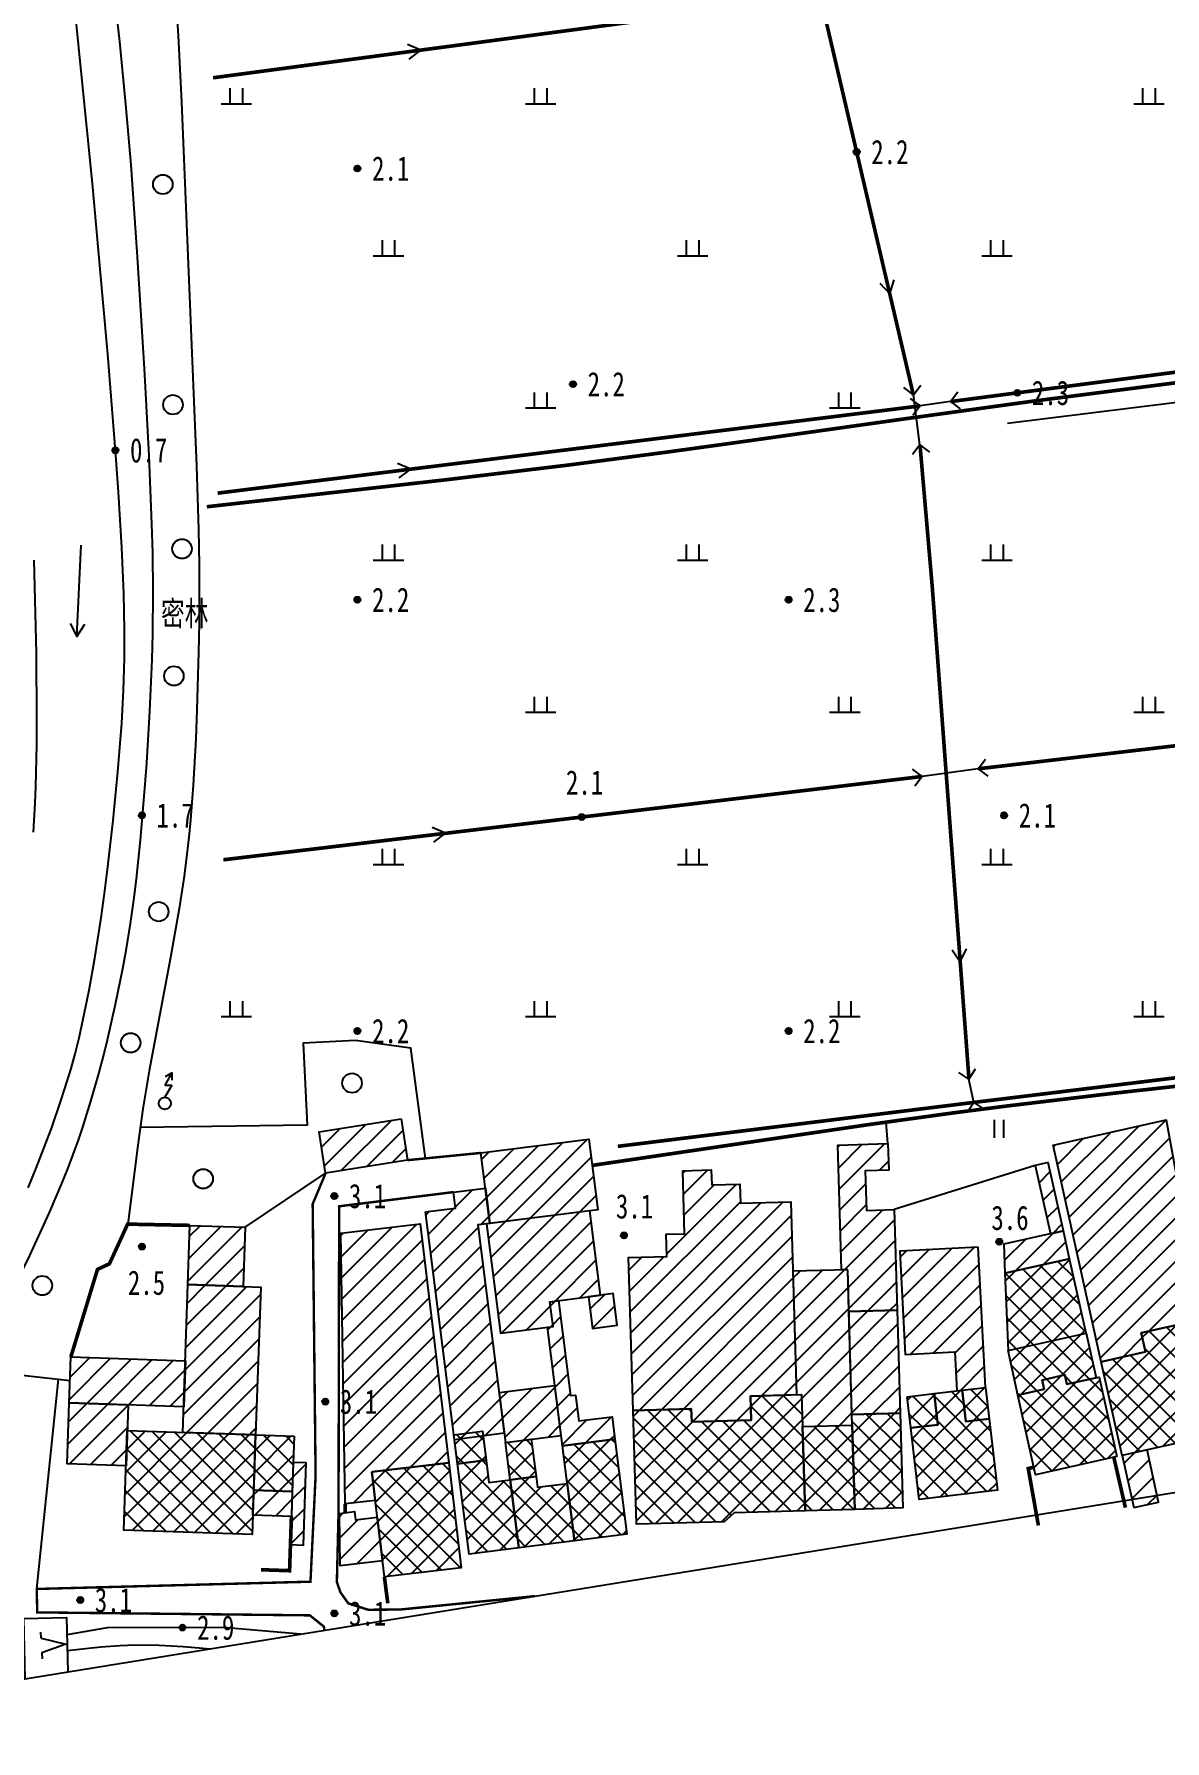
# Model space of a CAD drawing. Header units: metres. Extents: x 494039 to 619385, y 3351420 to 3402703.
# Drawn here: x 538047 to 538232.9, y 3373745.9 to 3374026.4 of the extents above; entities that cross this region are included whole.
import ezdxf
from ezdxf.enums import TextEntityAlignment as Align

# ---------------------------------------------------------------- set-up
doc = ezdxf.new("R2010")
doc.units = ezdxf.units.M
for name, pattern in [('2180', [0]), ('2430', [0]), ('4430', [0]), ('8521', [0]), ('8522', [0]), ('9376', [0]), ('9610', [0])]:
    doc.linetypes.add(name, pattern=pattern)
for name, color, linetype in [('210100', 130, 'Continuous'), ('220200', 130, 'Continuous'), ('220900', 130, '2180'), ('261301', 141, 'Continuous'), ('270200', 141, 'Continuous'), ('310300', 8, 'Continuous'), ('310500', 8, 'Continuous'), ('340506', 8, 'Continuous'), ('380201', 8, '2430'), ('420500', 8, 'Continuous'), ('440300', 8, '4430'), ('720100', 8, 'Continuous'), ('760201', 8, '8521'), ('760202', 8, '8522'), ('810100', 8, '9610'), ('810302', 8, 'Continuous'), ('810501', 8, 'Continuous'), ('810510', 8, 'Continuous'), ('810600', 8, 'Continuous'), ('范围线', 8, 'Continuous')]:
    doc.layers.add(name, color=color, linetype=linetype)
pattern_1 = [(45, (0, 0), (-1.767766953, 1.767766953), []), (135, (0, 0), (-1.767766953, -1.767766953), [])]
pattern_2 = [(45, (0, 0), (-1.767766953, 1.767766953), [])]

# ---------------------------------------------------------------- blocks, each defined once
blk = doc.blocks.new('OL')
at = {"linetype": 'Continuous'}
for p, q in [((0.58, 2.51), (0, 1.5)), ((0, 1.5), (0.58, 1.5)), ((0.58, 1.5), (0, 0.5)), ((0.58, 1.5), (0.58, 1.5))]:
    blk.add_line(p, q, dxfattribs=at)
blk.add_polyline3d([(0.07, 2.2, 0), (0.58, 2.51, 0), (0.58, 2.51, 0), (0.57, 1.91, 0)], dxfattribs=at)
blk.add_circle((0, 0), 0.5, dxfattribs=at)
blk = doc.blocks.new('gu')
at = {"flags": 128}
for points in [[(3.75, 0), (-3.75, 0)], [(2.71, -0.6), (3.75, 0), (3.75, 0), (2.71, 0.6)]]:
    blk.add_lwpolyline(points, dxfattribs=at)
blk = doc.blocks.new('p_point')
for radius in [0.25, 0.2, 0.15, 0.1, 0.05]:
    blk.add_circle((0, 0), radius)
blk.add_point((0, 0))
blk = doc.blocks.new('v1')
blk.add_circle((0, 0), 0.8)
blk = doc.blocks.new('ve')
at = {"color": 0, "linetype": 'Continuous'}
for p, q in [((-0.4, 1.5), (-0.4, 0)), ((0.4, 0), (0.4, 1.5))]:
    blk.add_line(p, q, dxfattribs=at)
blk = doc.blocks.new('vm')
at = {"linetype": 'Continuous'}
for p, q in [((1.25, 0), (-1.25, 0)), ((-0.5, 0), (-0.5, 1.3)), ((0.5, 1.3), (0.5, 0))]:
    blk.add_line(p, q, dxfattribs=at)
blk = doc.blocks.new('gc192')
at = {"flags": 128}
for points in [[(-0.6, 0), (0, 2), (0.6, 0), (1.1, 0)], [(-0.6, 0), (-1.1, 0)]]:
    blk.add_lwpolyline(points, dxfattribs=at)
blk = doc.blocks.new('1-3&1-4')
at = {"layer": '310300', "linetype": 'Continuous'}
h = blk.add_hatch(dxfattribs=at)
h.set_pattern_fill('ANSI31', color=8, scale=20, style=0)
h.set_pattern_definition(pattern_2)
h.paths.add_polyline_path([(538107.3405, 3373848.1315), (538108.4099, 3373841.3545), (538094.9309, 3373839.2276), (538093.8616, 3373846.0047)])
h = blk.add_hatch(dxfattribs=at)
h.set_pattern_fill('ANSI31', color=8, scale=20, style=0)
h.set_pattern_definition(pattern_2)
h.paths.add_polyline_path([(538222.4034, 3373808.2416), (538214.4915, 3373843.8378), (538233.0944, 3373847.9726), (538239.4222, 3373813.1975), (538237.8237, 3373812.8422), (538237.3788, 3373814.8439), (538228.9736, 3373812.9757), (538229.667, 3373809.856)])
h = blk.add_hatch(dxfattribs=at)
h.set_pattern_fill('ANSI31', color=8, scale=20, style=0)
h.set_pattern_definition(pattern_2)
h.paths.add_polyline_path([(538121.919, 3373830.9551), (538120.4438, 3373842.5457), (538138.2073, 3373844.8066), (538139.6826, 3373833.216)])
h = blk.add_hatch(dxfattribs=at)
h.set_pattern_fill('ANSI31', color=8, scale=20, style=0)
h.set_pattern_definition(pattern_2)
h.paths.add_polyline_path([(538180.7379, 3373823.3551), (538179.7081, 3373823.3251), (538179.1107, 3373843.8402), (538187.346, 3373844.08), (538187.473, 3373839.7203), (538183.6148, 3373839.6079), (538183.8046, 3373833.09), (538188.3701, 3373833.223), (538188.8508, 3373816.7162), (538180.938, 3373816.4857)])
h = blk.add_hatch(dxfattribs=at)
h.set_pattern_fill('ANSI31', color=8, scale=20, style=0)
h.set_pattern_definition(pattern_2)
h.paths.add_polyline_path([(538172.294, 3373802.8226), (538164.751, 3373802.6029), (538164.8662, 3373798.6497), (538155.095, 3373798.3651), (538155.0321, 3373800.522), (538145.4585, 3373800.2431), (538144.7271, 3373825.3544), (538150.9911, 3373825.5369), (538150.8848, 3373829.1866), (538153.9356, 3373829.2754), (538153.6345, 3373839.6138), (538158.3165, 3373839.7502), (538158.3882, 3373837.2881), (538163.0096, 3373837.4227), (538163.101, 3373834.285), (538171.3707, 3373834.5259)])
h = blk.add_hatch(dxfattribs=at)
h.set_pattern_fill('ANSI31', color=8, scale=20, style=0)
h.set_pattern_definition(pattern_2)
h.paths.add_polyline_path([(538213.6898, 3373840.9673), (538211.5395, 3373840.4893), (538214.0381, 3373829.2477), (538216.1884, 3373829.7257)])
h = blk.add_hatch(dxfattribs=at)
h.set_pattern_fill('ANSI31', color=8, scale=20, style=0)
h.set_pattern_definition(pattern_2)
h.paths.add_polyline_path([(538111.3426, 3373832.8662), (538116.2503, 3373833.4909), (538115.9175, 3373836.1053), (538121.1783, 3373836.7749), (538121.919, 3373830.9551), (538119.9354, 3373830.7026), (538124.2921, 3373796.4721), (538116.1073, 3373795.4304)])
h = blk.add_hatch(dxfattribs=at)
h.set_pattern_fill('ANSI31', color=8, scale=20, style=0)
h.set_pattern_definition(pattern_2)
h.paths.add_polyline_path([(538138.3571, 3373833.0473), (538121.3856, 3373830.8872), (538123.6736, 3373812.9113), (538132.2978, 3373814.009), (538131.777, 3373818.1007), (538140.1243, 3373819.1631)])
h = blk.add_hatch(dxfattribs=at)
h.set_pattern_fill('ANSI31', color=8, scale=20, style=0)
h.set_pattern_definition(pattern_2)
h.paths.add_polyline_path([(538072.6345, 3373830.6406), (538081.7012, 3373830.3314), (538081.3696, 3373820.6075), (538072.3028, 3373820.9168)])
h = blk.add_hatch(dxfattribs=at)
h.set_pattern_fill('ANSI31', color=8, scale=20, style=0)
h.set_pattern_definition(pattern_2)
h.paths.add_polyline_path([(538102.5264, 3373790.143), (538103.0851, 3373785.4523), (538098.1464, 3373784.864), (538097.4182, 3373829.3412), (538110.4827, 3373830.8974), (538115.1582, 3373791.6477)])
h = blk.add_hatch(dxfattribs=at)
h.set_pattern_fill('ANSI31', color=8, scale=20, style=0)
h.set_pattern_definition(pattern_2)
h.paths.add_polyline_path([(538216.1884, 3373829.7257), (538206.3933, 3373827.5486), (538206.5821, 3373822.7719), (538217.209, 3373825.1339)])
h = blk.add_hatch(dxfattribs=at)
h.set_pattern_fill('ANSI31', color=8, scale=20, style=0)
h.set_pattern_definition(pattern_2)
h.paths.add_polyline_path([(538202.1656, 3373827.0706), (538189.2827, 3373826.4073), (538190.1568, 3373809.4284), (538198.331, 3373809.8493), (538198.6612, 3373803.4356), (538203.3541, 3373803.9871)])
h = blk.add_hatch(dxfattribs=at)
h.set_pattern_fill('ANSI31', color=8, scale=20, style=0)
h.set_pattern_definition(pattern_2)
h.paths.add_polyline_path([(538180.7379, 3373823.3551), (538171.7037, 3373823.092), (538172.294, 3373802.8226), (538173.1603, 3373802.8478), (538173.3135, 3373797.5871), (538181.4814, 3373797.825)])
h = blk.add_hatch(dxfattribs=at)
h.set_pattern_fill('ANSI31', color=8, scale=20, style=0)
h.set_pattern_definition(pattern_2)
h.paths.add_polyline_path([(538071.474, 3373796.6153), (538072.3028, 3373820.9168), (538084.2535, 3373820.5092), (538083.4247, 3373796.2077)])
h = blk.add_hatch(dxfattribs=at)
h.set_pattern_fill('ANSI31', color=8, scale=20, style=0)
h.set_pattern_definition(pattern_2)
h.paths.add_polyline_path([(538138.1165, 3373818.9076), (538138.7772, 3373813.7163), (538142.8542, 3373814.2352), (538142.1935, 3373819.4265)])
h = blk.add_hatch(dxfattribs=at)
h.set_pattern_fill('ANSI31', color=8, scale=20, style=0)
h.set_pattern_definition(pattern_2)
h.paths.add_polyline_path([(538131.389, 3373813.8933), (538132.2978, 3373814.009), (538131.777, 3373818.1007), (538133.2076, 3373818.2828), (538135.1956, 3373802.6633), (538136.004, 3373802.7662), (538136.5463, 3373798.5056), (538141.9943, 3373799.199), (538142.4608, 3373795.534), (538133.8649, 3373794.4399)])
h = blk.add_hatch(dxfattribs=at)
h.set_pattern_fill('ANSI31', color=8, scale=20, style=0)
h.set_pattern_definition(pattern_2)
h.paths.add_polyline_path([(538180.938, 3373816.4857), (538188.8508, 3373816.7162), (538189.3433, 3373799.8069), (538181.4304, 3373799.5764)])
h = blk.add_hatch(dxfattribs=at)
h.set_pattern_fill('ANSI31', color=8, scale=20, style=0)
h.set_pattern_definition(pattern_2)
h.paths.add_polyline_path([(538052.7988, 3373801.4816), (538053.0565, 3373809.036), (538071.8757, 3373808.3942), (538071.6181, 3373800.8398)])
h = blk.add_hatch(dxfattribs=at)
h.set_pattern_fill('ANSI31', color=8, scale=20, style=0)
h.set_pattern_definition(pattern_2)
h.paths.add_polyline_path([(538124.4847, 3373794.9588), (538133.6504, 3373796.1254), (538132.6106, 3373804.2953), (538123.4449, 3373803.1287)])
h = blk.add_hatch(dxfattribs=at)
h.set_pattern_fill('ANSI31', color=8, scale=20, style=0)
h.set_pattern_definition(pattern_2)
h.paths.add_polyline_path([(538062.1333, 3373791.141), (538052.4574, 3373791.471), (538052.7988, 3373801.4816), (538062.4747, 3373801.1516)])
h = blk.add_hatch(dxfattribs=at)
h.set_pattern_fill('ANSI31', color=8, scale=20, style=0)
h.set_pattern_definition(pattern_2)
h.paths.add_polyline_path([(538227.7338, 3373784.2597), (538231.8355, 3373785.1714), (538229.9305, 3373793.7422), (538225.8288, 3373792.8305)])
h = blk.add_hatch(dxfattribs=at)
h.set_pattern_fill('ANSI31', color=8, scale=20, style=0)
h.set_pattern_definition(pattern_2)
h.paths.add_polyline_path([(538089.1477, 3373778.1901), (538091.295, 3373778.1168), (538091.755, 3373791.6046), (538089.6077, 3373791.6779)])
h = blk.add_hatch(dxfattribs=at)
h.set_pattern_fill('ANSI31', color=8, scale=20, style=0)
h.set_pattern_definition(pattern_2)
h.paths.add_polyline_path([(538089.3055, 3373782.8169), (538082.9753, 3373783.0328), (538083.1147, 3373787.1203), (538089.4449, 3373786.9044)])
h = blk.add_hatch(dxfattribs=at)
h.set_pattern_fill('ANSI31', color=8, scale=20, style=0)
h.set_pattern_definition(pattern_2)
h.paths.add_polyline_path([(538104.2695, 3373775.5096), (538097.3336, 3373774.6834), (538097.1922, 3373783.3187), (538099.6877, 3373783.6159), (538099.8462, 3373782.2857), (538103.4118, 3373782.7104)])
at = {"layer": '310500', "linetype": 'Continuous'}
h = blk.add_hatch(dxfattribs=at)
h.set_pattern_fill('ANSI37', color=8, scale=20, style=0)
h.set_pattern_definition(pattern_1)
h.paths.add_polyline_path([(538217.209, 3373825.1339), (538206.5821, 3373822.7719), (538207.0836, 3373810.0815), (538219.9205, 3373812.9347)])
h = blk.add_hatch(dxfattribs=at)
h.set_pattern_fill('ANSI37', color=8, scale=20, style=0)
h.set_pattern_definition(pattern_1)
h.paths.add_polyline_path([(538222.4034, 3373808.2416), (538229.667, 3373809.856), (538228.9736, 3373812.9757), (538237.3788, 3373814.8439), (538241.4976, 3373796.3132), (538225.8288, 3373792.8305)])
h = blk.add_hatch(dxfattribs=at)
h.set_pattern_fill('ANSI37', color=8, scale=20, style=0)
h.set_pattern_definition(pattern_1)
h.paths.add_polyline_path([(538207.0836, 3373810.0815), (538219.9205, 3373812.9347), (538221.5495, 3373805.6055), (538216.759, 3373804.5407), (538216.422, 3373806.0566), (538212.7024, 3373805.2298), (538213.0393, 3373803.714), (538208.7127, 3373802.7523)])
h = blk.add_hatch(dxfattribs=at)
h.set_pattern_fill('ANSI37', color=8, scale=20, style=0)
h.set_pattern_definition(pattern_1)
h.paths.add_polyline_path([(538224.9802, 3373792.6419), (538211.6199, 3373789.6723), (538208.7127, 3373802.7523), (538213.0393, 3373803.714), (538212.7024, 3373805.2298), (538216.422, 3373806.0566), (538216.759, 3373804.5407), (538222.073, 3373805.7219)])
h = blk.add_hatch(dxfattribs=at)
h.set_pattern_fill('ANSI37', color=8, scale=20, style=0)
h.set_pattern_definition(pattern_1)
h.paths.add_polyline_path([(538145.4585, 3373800.2431), (538155.0321, 3373800.522), (538155.095, 3373798.3651), (538164.8662, 3373798.6497), (538164.751, 3373802.6029), (538173.1603, 3373802.8478), (538173.7167, 3373783.7432), (538162.0985, 3373783.4048), (538160.4118, 3373781.9449), (538146.0036, 3373781.5253)])
h = blk.add_hatch(dxfattribs=at)
h.set_pattern_fill('ANSI37', color=8, scale=20, style=0)
h.set_pattern_definition(pattern_1)
h.paths.add_polyline_path([(538190.5147, 3373802.4783), (538194.9336, 3373802.9976), (538195.534, 3373797.889), (538191.115, 3373797.3697)])
h = blk.add_hatch(dxfattribs=at)
h.set_pattern_fill('ANSI37', color=8, scale=20, style=0)
h.set_pattern_definition(pattern_1)
h.paths.add_polyline_path([(538191.115, 3373797.3697), (538195.534, 3373797.889), (538194.9336, 3373802.9976), (538199.5468, 3373803.5397), (538200.1471, 3373798.4311), (538203.9544, 3373798.8786), (538205.3373, 3373787.1114), (538192.4979, 3373785.6025)])
h = blk.add_hatch(dxfattribs=at)
h.set_pattern_fill('ANSI37', color=8, scale=20, style=0)
h.set_pattern_definition(pattern_1)
h.paths.add_polyline_path([(538203.3541, 3373803.9871), (538203.9544, 3373798.8786), (538200.1471, 3373798.4311), (538199.5468, 3373803.5397)])
h = blk.add_hatch(dxfattribs=at)
h.set_pattern_fill('ANSI37', color=8, scale=20, style=0)
h.set_pattern_definition(pattern_1)
h.paths.add_polyline_path([(538181.4304, 3373799.5764), (538189.3433, 3373799.8069), (538189.7975, 3373784.2115), (538181.8846, 3373783.9811)])
h = blk.add_hatch(dxfattribs=at)
h.set_pattern_fill('ANSI37', color=8, scale=20, style=0)
h.set_pattern_definition(pattern_1)
h.paths.add_polyline_path([(538083.4247, 3373796.2077), (538082.8669, 3373779.8552), (538061.7729, 3373780.5746), (538062.3307, 3373796.9271)])
h = blk.add_hatch(dxfattribs=at)
h.set_pattern_fill('ANSI37', color=8, scale=20, style=0)
h.set_pattern_definition(pattern_1)
h.paths.add_polyline_path([(538116.0083, 3373796.2083), (538120.6891, 3373796.804), (538121.2908, 3373792.0759), (538116.6101, 3373791.4802)])
h = blk.add_hatch(dxfattribs=at)
h.set_pattern_fill('ANSI37', color=8, scale=20, style=0)
h.set_pattern_definition(pattern_1)
h.paths.add_polyline_path([(538173.3135, 3373797.5871), (538181.4814, 3373797.825), (538181.8846, 3373783.9811), (538173.7167, 3373783.7432)])
h = blk.add_hatch(dxfattribs=at)
h.set_pattern_fill('ANSI37', color=8, scale=20, style=0)
h.set_pattern_definition(pattern_1)
h.paths.add_polyline_path([(538089.7548, 3373795.9918), (538089.4449, 3373786.9044), (538083.1147, 3373787.1203), (538083.4247, 3373796.2077)])
h = blk.add_hatch(dxfattribs=at)
h.set_pattern_fill('ANSI37', color=8, scale=20, style=0)
h.set_pattern_definition(pattern_1)
h.paths.add_polyline_path([(538124.4847, 3373794.9588), (538128.7356, 3373795.4999), (538129.5179, 3373789.3538), (538125.267, 3373788.8128)])
h = blk.add_hatch(dxfattribs=at)
h.set_pattern_fill('ANSI37', color=8, scale=20, style=0)
h.set_pattern_definition(pattern_1)
h.paths.add_polyline_path([(538133.8649, 3373794.4399), (538142.4608, 3373795.534), (538144.4497, 3373779.9079), (538135.8538, 3373778.8138)])
h = blk.add_hatch(dxfattribs=at)
h.set_pattern_fill('ANSI37', color=8, scale=20, style=0)
h.set_pattern_definition(pattern_1)
h.paths.add_polyline_path([(538102.5264, 3373790.143), (538115.1582, 3373791.6477), (538117.2131, 3373774.3969), (538104.5813, 3373772.8922)])
h = blk.add_hatch(dxfattribs=at)
h.set_pattern_fill('ANSI37', color=8, scale=20, style=0)
h.set_pattern_definition(pattern_1)
h.paths.add_polyline_path([(538116.6101, 3373791.4802), (538121.2908, 3373792.0759), (538121.7629, 3373788.3668), (538125.267, 3373788.8128), (538126.6881, 3373777.6472), (538118.5033, 3373776.6055)])
h = blk.add_hatch(dxfattribs=at)
h.set_pattern_fill('ANSI37', color=8, scale=20, style=0)
h.set_pattern_definition(pattern_1)
h.paths.add_polyline_path([(538125.267, 3373788.8128), (538129.5179, 3373789.3538), (538129.7375, 3373787.6285), (538134.6523, 3373788.254), (538135.8538, 3373778.8138), (538126.6881, 3373777.6472)])
at = {"layer": '210100', "color": 141, "linetype": 'Continuous', "flags": 128}
for points in [[(538046.0643, 3373836.7873), (538047.3734, 3373840.0217), (538049.8526, 3373846.5343), (538051.3775, 3373850.9134), (538052.0921, 3373853.1163), (538053.0924, 3373856.44), (538053.7494, 3373858.842), (538054.3964, 3373861.43), (538055.5441, 3373866.6444), (538056.0576, 3373869.2672), (538056.9891, 3373874.537), (538058.0114, 3373881.1585), (538058.5645, 3373885.1445), (538059.0793, 3373889.138), (538060.0048, 3373897.1407), (538060.7913, 3373905.1566), (538061.4118, 3373913.1787), (538061.704, 3373918.5275), (538061.8657, 3373923.8749), (538061.8795, 3373928.4186), (538061.7523, 3373934.4742), (538061.4271, 3373942.0408), (538060.8775, 3373951.1176), (538060.4482, 3373957.1675), (538059.1175, 3373973.8004), (538058.3337, 3373982.8698), (538056.5958, 3374001.8063), (538053.8246, 3374029.6096)], [(538046.9074, 3373895.24), (538047.2015, 3373900.0135), (538047.3118, 3373902.7469), (538047.462, 3373909.5915), (538047.4901, 3373913.7027), (538047.4089, 3373924.6671), (538047.0136, 3373939.9154)]]:
    blk.add_lwpolyline(points, dxfattribs=at)
at = {"layer": '210100', "color": 141, "linetype": 'Continuous', "elevation": 0.8061, "flags": 128}
for points in [[(538052.4719, 3373760.7753), (538057.9949, 3373761.405), (538061.126, 3373761.6333), (538063.6454, 3373761.7209), (538067.5808, 3373761.6693), (538071.5179, 3373761.446), (538074.1433, 3373761.2325), (538075.8833, 3373761.0496)], [(538052.5464, 3373757.2636), (538052.5463, 3373757.2636)]]:
    blk.add_lwpolyline(points, dxfattribs=at)
at = {"layer": '220200', "color": 141, "linetype": 'Continuous', "const_width": 0.6, "flags": 128}
for points in [[(538191.5216, 3373967.0977), (538175.9412, 3374033.8086), (538161.029, 3374097.1783)], [(538200.6625, 3373854.6755), (538194.6449, 3373935.3573), (538192.6129, 3373958.8789)], [(538202.1489, 3373905.6572), (538324.7079, 3373919.9545), (538338.5742, 3373868.8784)], [(538338.7787, 3373867.5958), (538201.4514, 3373850.8412), (538142.9518, 3373843.6256)]]:
    blk.add_lwpolyline(points, dxfattribs=at)
for points, elevation in [([(538076.4337, 3374019.1979), (538171.4962, 3374031.8532)], 2.1714), ([(538197.6363, 3373965.9964), (538311.0208, 3373980.8124)], 1.9498), ([(538192.651, 3373965.2839), (538077.1879, 3373950.9515)], 1.9498), ([(538192.9553, 3373904.3963), (538078.1203, 3373890.7089)], 1.8759)]:
    blk.add_lwpolyline(points, dxfattribs=dict(at, elevation=elevation))
at = {"layer": '220900', "color": 141, "linetype": 'Continuous'}
for p, q in [((538191.5216, 3373967.0977), (538189.9335, 3373968.3135)), ((538191.5216, 3373967.0977), (538192.7374, 3373968.6858)), ((538197.6363, 3373965.9964), (538198.8362, 3373967.5965)), ((538192.651, 3373965.2839), (538191.0509, 3373966.4838)), ((538192.651, 3373965.2839), (538191.4511, 3373963.6838)), ((538197.6363, 3373965.9964), (538199.2364, 3373964.7965)), ((538192.6129, 3373958.8789), (538191.3971, 3373957.2908)), ((538192.6129, 3373958.8789), (538194.201, 3373957.6631)), ((538192.9553, 3373904.3963), (538191.362, 3373905.6052)), ((538202.1489, 3373905.6572), (538203.3578, 3373907.2505)), ((538202.1489, 3373905.6572), (538203.7422, 3373904.4483)), ((538192.9553, 3373904.3963), (538191.7464, 3373902.803)), ((538200.6625, 3373854.6755), (538198.9923, 3373855.7757)), ((538200.6625, 3373854.6755), (538201.7627, 3373856.3457)), ((538201.4514, 3373850.8412), (538200.3512, 3373849.171)), ((538201.4514, 3373850.8412), (538203.1216, 3373849.741))]:
    blk.add_line(p, q, dxfattribs=at)
at = {"layer": '220900', "color": 141, "linetype": '2180', "elevation": 2.0446, "flags": 128}
for points in [[(538192.6129, 3373958.8789), (538191.5216, 3373967.0977)], [(538197.6363, 3373965.9964), (538192.651, 3373965.2839)]]:
    blk.add_lwpolyline(points, dxfattribs=at)
at = {"layer": '220900', "color": 141, "linetype": '2180', "flags": 128}
for points in [[(538202.1489, 3373905.6572), (538192.9553, 3373904.3963)], [(538201.4514, 3373850.8412), (538200.6625, 3373854.6755)]]:
    blk.add_lwpolyline(points, dxfattribs=at)
at = {"layer": '270200', "color": 141, "linetype": 'Continuous', "flags": 128}
blk.add_lwpolyline([(538045.5287, 3373756.1251), (538045.3184, 3373766.0489), (538052.3569, 3373766.1981), (538052.5463, 3373757.2636)], dxfattribs=at)
at = {"layer": '310300', "color": 8, "linetype": 'Continuous', "flags": 128}
for points, elevation in [([(538107.3405, 3373848.1315), (538108.4099, 3373841.3545), (538094.9309, 3373839.2276), (538093.8616, 3373846.0047)], 6.7425), ([(538222.4034, 3373808.2416), (538214.4915, 3373843.8378), (538233.0944, 3373847.9726), (538239.4222, 3373813.1975), (538237.8237, 3373812.8422), (538237.3788, 3373814.8439), (538228.9736, 3373812.9757), (538229.667, 3373809.856)], 7.3829), ([(538121.919, 3373830.9551), (538120.4438, 3373842.5457), (538138.2073, 3373844.8066), (538139.6826, 3373833.216)], 7.4383), ([(538180.7379, 3373823.3551), (538179.7081, 3373823.3251), (538179.1107, 3373843.8402), (538187.346, 3373844.08), (538187.473, 3373839.7203), (538183.6148, 3373839.6079), (538183.8046, 3373833.09), (538188.3701, 3373833.223), (538188.8508, 3373816.7162), (538180.938, 3373816.4857)], 4.2007), ([(538172.294, 3373802.8226), (538164.751, 3373802.6029), (538164.8662, 3373798.6497), (538155.095, 3373798.3651), (538155.0321, 3373800.522), (538145.4585, 3373800.2431), (538144.7271, 3373825.3544), (538150.9911, 3373825.5369), (538150.8848, 3373829.1866), (538153.9356, 3373829.2754), (538153.6345, 3373839.6138), (538158.3165, 3373839.7502), (538158.3882, 3373837.2881), (538163.0096, 3373837.4227), (538163.101, 3373834.285), (538171.3707, 3373834.5259)], 7.7178), ([(538213.6898, 3373840.9673), (538211.5395, 3373840.4893), (538214.0381, 3373829.2477), (538216.1884, 3373829.7257)], 5.2278), ([(538111.3426, 3373832.8662), (538116.2503, 3373833.4909), (538115.9175, 3373836.1053), (538121.1783, 3373836.7749), (538121.919, 3373830.9551), (538119.9354, 3373830.7026), (538124.2921, 3373796.4721), (538116.1073, 3373795.4304)], 6.8102), ([(538138.3571, 3373833.0473), (538121.3856, 3373830.8872), (538123.6736, 3373812.9113), (538132.2978, 3373814.009), (538131.777, 3373818.1007), (538140.1243, 3373819.1631)], 15.0451), ([(538072.6345, 3373830.6406), (538081.7012, 3373830.3314), (538081.3696, 3373820.6075), (538072.3028, 3373820.9168)], 5.0012), ([(538102.5264, 3373790.143), (538103.0851, 3373785.4523), (538098.1464, 3373784.864), (538097.4182, 3373829.3412), (538110.4827, 3373830.8974), (538115.1582, 3373791.6477)], 7.6082), ([(538216.1884, 3373829.7257), (538206.3933, 3373827.5486), (538206.5821, 3373822.7719), (538217.209, 3373825.1339)], 7.4937), ([(538202.1656, 3373827.0706), (538189.2827, 3373826.4073), (538190.1568, 3373809.4284), (538198.331, 3373809.8493), (538198.6612, 3373803.4356), (538203.3541, 3373803.9871)], 6.5701), ([(538180.7379, 3373823.3551), (538171.7037, 3373823.092), (538172.294, 3373802.8226), (538173.1603, 3373802.8478), (538173.3135, 3373797.5871), (538181.4814, 3373797.825)], 8.038), ([(538071.474, 3373796.6153), (538072.3028, 3373820.9168), (538084.2535, 3373820.5092), (538083.4247, 3373796.2077)], 7.6981), ([(538138.1165, 3373818.9076), (538138.7772, 3373813.7163), (538142.8542, 3373814.2352), (538142.1935, 3373819.4265)], 6.4851), ([(538131.389, 3373813.8933), (538132.2978, 3373814.009), (538131.777, 3373818.1007), (538133.2076, 3373818.2828), (538135.1956, 3373802.6633), (538136.004, 3373802.7662), (538136.5463, 3373798.5056), (538141.9943, 3373799.199), (538142.4608, 3373795.534), (538133.8649, 3373794.4399)], 7.4383), ([(538052.7988, 3373801.4816), (538053.0565, 3373809.036), (538071.8757, 3373808.3942), (538071.6181, 3373800.8398)], 7.9444), ([(538124.4847, 3373794.9588), (538133.6504, 3373796.1254), (538132.6106, 3373804.2953), (538123.4449, 3373803.1287)], 8.4481), ([(538062.1333, 3373791.141), (538052.4574, 3373791.471), (538052.7988, 3373801.4816), (538062.4747, 3373801.1516)], 9.9024), ([(538227.7338, 3373784.2597), (538231.8355, 3373785.1714), (538229.9305, 3373793.7422), (538225.8288, 3373792.8305)], 5.3854), ([(538089.1477, 3373778.1901), (538091.295, 3373778.1168), (538091.755, 3373791.6046), (538089.6077, 3373791.6779)], 6.0036), ([(538104.2695, 3373775.5096), (538097.3336, 3373774.6834), (538097.1922, 3373783.3187), (538099.6877, 3373783.6159), (538099.8462, 3373782.2857), (538103.4118, 3373782.7104)], 5.958)]:
    blk.add_lwpolyline(points, close=True, dxfattribs=dict(at, elevation=elevation))
for points in [[(538180.938, 3373816.4857), (538188.8508, 3373816.7162), (538189.3433, 3373799.8069), (538181.4304, 3373799.5764)], [(538089.3055, 3373782.8169), (538082.9753, 3373783.0328), (538083.1147, 3373787.1203), (538089.4449, 3373786.9044)]]:
    blk.add_lwpolyline(points, close=True, dxfattribs=at)
at = {"layer": '310500', "color": 8, "linetype": 'Continuous', "flags": 128}
for points, elevation in [([(538217.209, 3373825.1339), (538206.5821, 3373822.7719), (538207.0836, 3373810.0815), (538219.9205, 3373812.9347)], 9.9387), ([(538222.4034, 3373808.2416), (538229.667, 3373809.856), (538228.9736, 3373812.9757), (538237.3788, 3373814.8439), (538241.4976, 3373796.3132), (538225.8288, 3373792.8305)], 14.2914), ([(538207.0836, 3373810.0815), (538219.9205, 3373812.9347), (538221.5495, 3373805.6055), (538216.759, 3373804.5407), (538216.422, 3373806.0566), (538212.7024, 3373805.2298), (538213.0393, 3373803.714), (538208.7127, 3373802.7523)], 10.3229), ([(538224.9802, 3373792.6419), (538211.6199, 3373789.6723), (538208.7127, 3373802.7523), (538213.0393, 3373803.714), (538212.7024, 3373805.2298), (538216.422, 3373806.0566), (538216.759, 3373804.5407), (538222.073, 3373805.7219)], 16.1009), ([(538145.4585, 3373800.2431), (538155.0321, 3373800.522), (538155.095, 3373798.3651), (538164.8662, 3373798.6497), (538164.751, 3373802.6029), (538173.1603, 3373802.8478), (538173.7167, 3373783.7432), (538162.0985, 3373783.4048), (538160.4118, 3373781.9449), (538146.0036, 3373781.5253)], 14.6232), ([(538190.5147, 3373802.4783), (538194.9336, 3373802.9976), (538195.534, 3373797.889), (538191.115, 3373797.3697)], 10.9049), ([(538191.115, 3373797.3697), (538195.534, 3373797.889), (538194.9336, 3373802.9976), (538199.5468, 3373803.5397), (538200.1471, 3373798.4311), (538203.9544, 3373798.8786), (538205.3373, 3373787.1114), (538192.4979, 3373785.6025)], 15.1404), ([(538203.3541, 3373803.9871), (538203.9544, 3373798.8786), (538200.1471, 3373798.4311), (538199.5468, 3373803.5397)], 10.9049), ([(538181.4304, 3373799.5764), (538189.3433, 3373799.8069), (538189.7975, 3373784.2115), (538181.8846, 3373783.9811)], 14.6232), ([(538083.4247, 3373796.2077), (538082.8669, 3373779.8552), (538061.7729, 3373780.5746), (538062.3307, 3373796.9271)], 15.4791), ([(538116.0083, 3373796.2083), (538120.6891, 3373796.804), (538121.2908, 3373792.0759), (538116.6101, 3373791.4802)], 11.9885), ([(538173.3135, 3373797.5871), (538181.4814, 3373797.825), (538181.8846, 3373783.9811), (538173.7167, 3373783.7432)], 14.6232), ([(538089.7548, 3373795.9918), (538089.4449, 3373786.9044), (538083.1147, 3373787.1203), (538083.4247, 3373796.2077)], 13.6072), ([(538124.4847, 3373794.9588), (538128.7356, 3373795.4999), (538129.5179, 3373789.3538), (538125.267, 3373788.8128)], 10.8618), ([(538133.8649, 3373794.4399), (538142.4608, 3373795.534), (538144.4497, 3373779.9079), (538135.8538, 3373778.8138)], 14.6232), ([(538102.5264, 3373790.143), (538115.1582, 3373791.6477), (538117.2131, 3373774.3969), (538104.5813, 3373772.8922)], 13.8843), ([(538116.6101, 3373791.4802), (538121.2908, 3373792.0759), (538121.7629, 3373788.3668), (538125.267, 3373788.8128), (538126.6881, 3373777.6472), (538118.5033, 3373776.6055)], 16.0271), ([(538125.267, 3373788.8128), (538129.5179, 3373789.3538), (538129.7375, 3373787.6285), (538134.6523, 3373788.254), (538135.8538, 3373778.8138), (538126.6881, 3373777.6472)], 14.6232)]:
    blk.add_lwpolyline(points, close=True, dxfattribs=dict(at, elevation=elevation))
at = {"layer": '380201', "color": 8, "linetype": '2430', "const_width": 0.6, "flags": 128}
for points, elevation in [([(538072.6345, 3373830.6406), (538062.3865, 3373830.8448), (538059.3964, 3373824.3282), (538057.4336, 3373823.4082), (538053.0565, 3373809.036)], 4.2007), ([(538211.3441, 3373790.9131), (538210.4091, 3373790.6775), (538212.0716, 3373781.3288)], 5.958), ([(538226.3736, 3373784.2591), (538224.4695, 3373792.5284)], 5.3854), ([(538098.1464, 3373784.864), (538098.1155, 3373783.4287)], 5.958), ([(538084.319, 3373774.0606), (538089.0014, 3373773.9009), (538089.3055, 3373782.8169)], 6.0036), ([(538104.5813, 3373772.8922), (538105.148, 3373768.5416)], 5.958)]:
    blk.add_lwpolyline(points, dxfattribs=dict(at, elevation=elevation))
at = {"layer": '420500', "color": 8, "linetype": 'Continuous', "const_width": 0.4, "elevation": 2.8448, "flags": 128}
blk.add_lwpolyline([(538120.4438, 3373842.5457), (538108.4099, 3373841.3545)], dxfattribs=at)
at = {"layer": '420500', "color": 8, "linetype": 'Continuous', "const_width": 0.4, "flags": 128}
for points in [[(538047.4515, 3373770.9018), (538092.4362, 3373772.0946), (538093.281, 3373789.4782), (538092.7992, 3373834.1538), (538094.9309, 3373839.2276)], [(538129.3236, 3373769.7195), (538107.2179, 3373767.5234), (538101.9256, 3373767.483), (538098.6437, 3373768.5369), (538097.369, 3373770.3415), (538096.7731, 3373772.0271), (538097.0485, 3373783.3348), (538097.1524, 3373833.7761), (538115.9175, 3373836.1053)], [(538094.7398, 3373764.1088), (538094.6325, 3373764.7269), (538092.3331, 3373766.5655), (538047.5248, 3373767.0519), (538047.4515, 3373770.9018)]]:
    blk.add_lwpolyline(points, dxfattribs=at)
at = {"layer": '440300', "color": 8, "linetype": '4430', "const_width": 0.6, "flags": 128}
for points in [[(538315.7606, 3373978.2152), (538268.7983, 3373973.0741), (538255.6556, 3373971.5805), (538235.0159, 3373969.1295), (538211.2323, 3373966.0706), (538189.9261, 3373963.1337), (538161.5276, 3373959.1395), (538150.874, 3373957.6753), (538134.8817, 3373955.5728), (538114.6494, 3373953.1417), (538075.4016, 3373948.7121)], [(538343.8693, 3373866.0789), (538313.9973, 3373862.4873), (538284.1136, 3373858.9889), (538224.6366, 3373852.3725), (538207.095, 3373850.2791), (538197.921, 3373849.0991), (538184.6268, 3373847.2626), (538138.756, 3373840.4959)]]:
    blk.add_lwpolyline(points, dxfattribs=at)
at = {"layer": '760201', "color": 8, "linetype": '8521', "flags": 128}
for points in [[(538278.7316, 3374114.9819), (538269.2773, 3374148.9752), (538266.1084, 3374160.1124), (538259.8532, 3374181.5703), (538259.4402, 3374182.6821), (538259.0187, 3374183.5151), (538258.4608, 3374184.3163), (538257.948, 3374184.8513), (538257.4545, 3374185.2231), (538256.7909, 3374185.5324), (538256.103, 3374185.6818), (538255.1055, 3374185.7182), (538251.1882, 3374185.3479), (538243.3127, 3374184.4207), (538233.0348, 3374183.0353), (538225.419, 3374181.9344), (538202.7681, 3374178.5002), (538150.1621, 3374170.353), (538137.639, 3374168.4508), (538126.2891, 3374166.7875), (538107.7041, 3374164.2363), (538093.069, 3374162.2958), (538060.6191, 3374158.1084), (538059.1554, 3374157.8739), (538058.3736, 3374157.6384), (538057.7585, 3374157.3367), (538057.3781, 3374157.0683), (538056.9079, 3374156.615), (538056.578, 3374156.1734), (538056.3634, 3374155.777), (538056.1438, 3374155.1484), (538056.0206, 3374154.3712), (538056.0042, 3374153.9094), (538056.029, 3374153.3176), (538056.2126, 3374151.9751), (538056.6354, 3374149.8586), (538057.1338, 3374146.9044), (538057.543, 3374143.5447), (538057.7124, 3374141.6576), (538057.9746, 3374137.4733), (538058.3326, 3374128.3042), (538058.6077, 3374123.5516), (538059.0797, 3374117.8838), (538059.8079, 3374111.0407), (538060.6858, 3374104.1878), (538061.7397, 3374097.296), (538062.0412, 3374096.0207), (538062.2671, 3374095.3325), (538063.5304, 3374092.2673), (538064.0929, 3374090.5767), (538064.5188, 3374088.8457), (538064.9007, 3374086.6901), (538065.3124, 3374083.3105), (538067.8108, 3374059.2804), (538068.7177, 3374050.2276), (538069.7404, 3374039.1623), (538070.2982, 3374032.1109), (538070.6882, 3374026.0832), (538071.2511, 3374015.2152), (538073.6978, 3373955.401), (538074.0467, 3373944.9806), (538074.1562, 3373939.1154), (538074.1406, 3373929.5994), (538074.0613, 3373924.8399), (538073.787, 3373915.3231), (538073.5896, 3373910.5683), (538073.1668, 3373902.9708), (538072.7304, 3373897.2859), (538072.4593, 3373894.4497), (538072.1431, 3373891.619), (538071.67, 3373888.0403), (538070.8407, 3373882.6868), (538069.4274, 3373874.6771), (538065.943, 3373856.0064), (538064.8925, 3373849.7664), (538064.0383, 3373843.843), (538062.4445, 3373830.8436)], [(538001.3577, 3373748.959), (538001.1838, 3373749.3085), (538001.0132, 3373749.8827), (538000.9539, 3373750.2945), (538000.9487, 3373751.1743), (538001.0113, 3373751.7538), (538001.2544, 3373752.9547), (538001.9496, 3373755.1935), (538002.9447, 3373757.7082), (538004.0712, 3373760.0626), (538004.6767, 3373761.1883), (538005.9598, 3373763.3521), (538007.3239, 3373765.4174), (538008.7525, 3373767.4042), (538010.9846, 3373770.2765), (538017.1512, 3373777.6811), (538019.0528, 3373780.029), (538020.4928, 3373781.8894), (538022.9456, 3373785.2267), (538025.6606, 3373789.1427), (538028.2957, 3373793.1421), (538029.9057, 3373795.6754), (538033.0429, 3373800.8044), (538035.4687, 3373804.9575), (538037.1732, 3373807.9867), (538040.0649, 3373813.3281), (538041.6713, 3373816.4002), (538044.7899, 3373822.584), (538046.3004, 3373825.6957), (538049.559, 3373832.7524), (538051.5955, 3373837.5095), (538052.561, 3373839.9082), (538054.3192, 3373844.6462), (538055.0345, 3373846.7646), (538056.3645, 3373851.0386), (538057.5821, 3373855.3523), (538058.3409, 3373858.2456), (538059.0617, 3373861.1504), (538060.3975, 3373866.9886), (538061.5927, 3373872.8575), (538062.1332, 3373875.8018), (538062.8615, 3373880.2299), (538063.4513, 3373884.4375), (538063.8387, 3373887.5997), (538064.504, 3373893.9365), (538065.2223, 3373902.4033), (538065.5253, 3373906.6415), (538066.0336, 3373915.124), (538066.4032, 3373923.6105), (538066.5236, 3373927.8542), (538066.595, 3373934.7544), (538066.5115, 3373941.1371), (538066.3795, 3373945.9234), (538065.9231, 3373957.0896), (538065.1617, 3373971.4435), (538063.9788, 3373990.5759), (538062.9554, 3374004.9148), (538062.1713, 3374014.2365), (538061.0894, 3374025.142), (538059.4283, 3374040.1194), (538057.4678, 3374056.4413), (538055.8687, 3374068.6651), (538054.6924, 3374076.7985), (538052.6725, 3374089.135), (538051.7533, 3374095.501), (538050.9771, 3374102.2337), (538050.5776, 3374106.2816), (538049.7696, 3374115.7424), (538049.2595, 3374122.5084), (538047.5529, 3374146.8824), (538046.6129, 3374159.0586)]]:
    blk.add_lwpolyline(points, dxfattribs=at)
at = {"layer": '760202', "color": 8, "linetype": '8522', "elevation": 2.7715, "flags": 128}
blk.add_lwpolyline([(538090.8071, 3373763.4708), (538090.807, 3373763.4708), (538078.0999, 3373764.5925), (538059.003, 3373764.494), (538052.4168, 3373763.3736)], dxfattribs=at)
at = {"layer": '810100', "color": 8, "linetype": '9610', "flags": 128}
for points, elevation in [([(538111.3409, 3373841.6446), (538108.9453, 3373859.7296), (538099.8458, 3373861.0365), (538091.2449, 3373860.5558), (538091.8921, 3373847.0981), (538064.4325, 3373846.7125)], 2.523), ([(538187.346, 3373844.08), (538187.0417, 3373847.6003)], 2.9762), ([(538081.7012, 3373830.3314), (538094.9309, 3373839.2276)], 3.2914), ([(538211.5395, 3373840.4893), (538188.3701, 3373833.223)], 2.9762), ([(538036.6028, 3373806.9736), (538052.9243, 3373805.1611)], 3.2914)]:
    blk.add_lwpolyline(points, dxfattribs=dict(at, elevation=elevation))
blk.add_lwpolyline([(538047.4515, 3373770.9018), (538051.0242, 3373805.3721)], dxfattribs=at)
at = {"layer": '810510', "color": 8, "linetype": '9376', "elevation": 2.2826, "flags": 128}
blk.add_lwpolyline([(538206.9769, 3373962.444), (538295.3743, 3373973.3985)], dxfattribs=at)
at = {"layer": '范围线', "color": 8}
blk.add_lwpolyline([(535819.6419, 3373601.2022), (537627.1126, 3373688.2437), (538787.7298, 3373876.5354), (540484.0612, 3374633.6129), (539516.8326, 3374541.113), (537774.5038, 3374098.173), (535819.6419, 3373601.2022)], dxfattribs=at)
at = {"layer": '261301', "color": 141, "linetype": 'Continuous', "xscale": 2, "yscale": 2}
for p, rotation in [((538103.1433, 3374022.7536, 2.1714), 7.580231629580791), ((538185.9411, 3373990.992, 2.0372), 283.1442831977502), ((538101.4861, 3373953.9676, 1.9498), 7.076028769865668), ((538054.3919, 3373934.91, 0.6755), 267.3363776300909), ((538107.2005, 3373894.175, 1.8759), 6.795279450251565), ((538198.668, 3373881.4171, 1.9993), 274.2634373732225)]:
    blk.add_blockref('gu', p, dxfattribs=dict(at, rotation=rotation))
at = {"layer": '270200', "color": 141, "linetype": 'Continuous', "xscale": 2, "yscale": 2, "rotation": 272.6484220120155}
blk.add_blockref('gc192', (538048.2288, 3373761.6262), dxfattribs=at)
at = {"layer": '340506', "color": 8, "linetype": 'Continuous', "xscale": 2, "yscale": 2}
blk.add_blockref('OL', (538068.4913, 3373850.6922, 1.3172), dxfattribs=at)
at = {"layer": '720100', "color": 8, "linetype": 'Continuous', "xscale": 2, "yscale": 2, "zscale": 2}
for p in [(538182.2006, 3374007.0075, 2.1518), (538100.1602, 3374004.2877, 2.1176), (538135.5875, 3373968.8604, 2.204), (538208.6083, 3373967.4301, 2.3467), (538060.3803, 3373957.992, 0.7085), (538100.1601, 3373933.4329, 2.1566), (538171.0149, 3373933.4331, 2.2771), (538064.7326, 3373898.0055, 1.652), (538137.0281, 3373897.7302, 2.1), (538206.4422, 3373898.0057, 2.1), (538100.1599, 3373862.5781, 2.2075), (538171.0147, 3373862.5783, 2.201), (538096.3576, 3373835.4648, 3.0649), (538064.7325, 3373827.1507, 2.5312), (538143.9545, 3373828.9887, 3.0649), (538205.6442, 3373827.9483, 3.5508), (538094.8582, 3373801.6786, 3.0649), (538054.5937, 3373769.0818, 3.0649), (538096.377, 3373766.8758, 3.0649), (538071.4037, 3373764.558, 2.8962)]:
    blk.add_blockref('p_point', p, dxfattribs=at)
at = {"layer": '810302', "color": 8, "linetype": 'Continuous', "xscale": 2, "yscale": 2}
for p in [(538080.2576, 3374014.8893), (538130.2576, 3374014.8893), (538230.2576, 3374014.8893), (538105.2576, 3373989.8893), (538155.2576, 3373989.8893), (538205.2576, 3373989.8893), (538130.2576, 3373964.8893), (538180.2576, 3373964.8893), (538105.2576, 3373939.8893), (538155.2576, 3373939.8893), (538205.2576, 3373939.8893), (538130.2576, 3373914.8893), (538180.2576, 3373914.8893), (538230.2576, 3373914.8893), (538105.2576, 3373889.8893), (538155.2576, 3373889.8893), (538205.2576, 3373889.8893), (538080.2576, 3373864.8893), (538130.2576, 3373864.8893), (538180.2576, 3373864.8893), (538230.2576, 3373864.8893)]:
    blk.add_blockref('vm', p, dxfattribs=at)
at = {"layer": '810501', "color": 8, "linetype": 'Continuous', "xscale": 2, "yscale": 2}
for p in [(538068.1725, 3374001.6758, 3.2097), (538069.8327, 3373965.4764, 3.2097), (538071.319, 3373941.7949, 3.2097), (538069.9911, 3373920.9219, 3.2097), (538067.4831, 3373882.1802, 3.2097), (538062.8876, 3373860.6383, 3.2097), (538099.2702, 3373854.0268, 3.2097), (538074.8015, 3373838.2835, 3.2097), (538048.362, 3373820.7524, 3.2097)]:
    blk.add_blockref('v1', p, dxfattribs=at)
at = {"layer": '810600', "color": 8, "linetype": 'Continuous', "xscale": 2, "yscale": 2}
blk.add_blockref('ve', (538205.5911, 3373845.0028, 3.768), dxfattribs=at)
at = {"color": 8, "linetype": 'Continuous', "width": 0.75}
blk.add_text('密林', height=4, dxfattribs=at).set_placement((538071.7709, 3373931.291), align=Align.MIDDLE)
at = {"layer": '720100', "color": 8, "width": 0.75}
for s, p in [('2.2', (538184.6006, 3374007.0075, 2.1518)), ('2.1', (538102.5602, 3374004.2877, 2.1176)), ('2.2', (538137.9875, 3373968.8604, 2.204)), ('2.3', (538211.0083, 3373967.4301, 2.3467)), ('0.7', (538062.7803, 3373957.992, 0.7085)), ('2.2', (538102.5601, 3373933.4329, 2.1566)), ('2.3', (538173.4149, 3373933.4331, 2.2771)), ('2.1', (538134.4256, 3373903.4101, 2.1)), ('1.7', (538067.1326, 3373898.0055, 1.652)), ('2.1', (538208.8422, 3373898.0057, 2.1)), ('2.2', (538102.5599, 3373862.5781, 2.2075)), ('2.2', (538173.4147, 3373862.5783, 2.201)), ('3.1', (538098.7576, 3373835.4648, 3.0649)), ('3.1', (538142.6363, 3373833.7723, 3.0649)), ('3.6', (538204.3449, 3373831.8803, 3.5508)), ('2.5', (538062.4264, 3373821.2258, 2.5312)), ('3.1', (538097.2582, 3373801.6786, 3.0649)), ('3.1', (538056.9937, 3373769.0818, 3.0649)), ('3.1', (538098.777, 3373766.8758, 3.0649)), ('2.9', (538073.8037, 3373764.558, 2.8962))]:
    blk.add_text(s, height=4, dxfattribs=at).set_placement(p, align=Align.MIDDLE_LEFT)

msp = doc.modelspace()

# ---------------------------------------------------------------- block references
msp.add_blockref('1-3&1-4', (0, 0))

doc.saveas('drawing.dxf')
